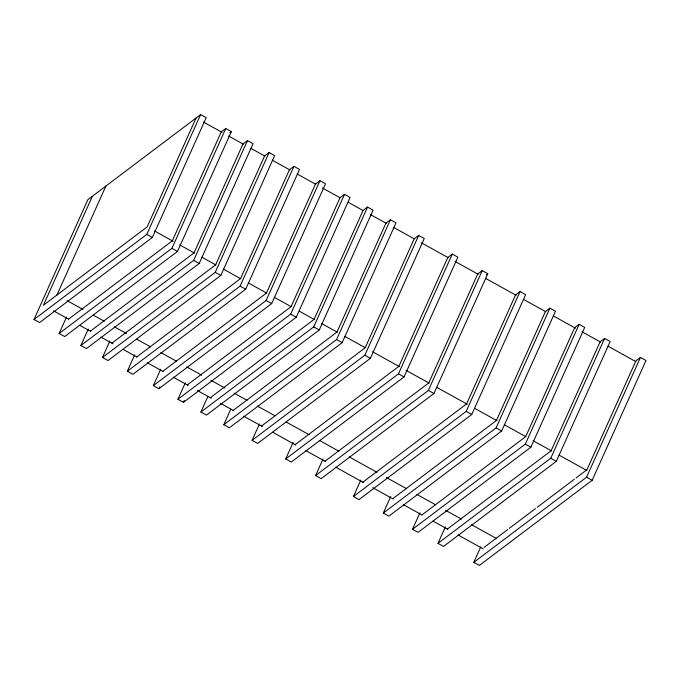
<?xml version="1.0" encoding="UTF-8"?>
<svg xmlns="http://www.w3.org/2000/svg" width="680" height="680" viewBox="0 0 680 680"><rect width="100%" height="100%" fill="white"/><g stroke="black" fill="none" stroke-linecap="round" stroke-linejoin="round"><path stroke-width="1.02" d="M34 319.506L87.839 199.716L200.617 114.58L206.184 117.666L152.345 237.456L39.567 322.592L34 319.506L146.778 234.379L200.617 114.58M92.344 196.316L43.41 305.218L147.16 226.891L196.103 117.989M56.941 295.001L105.884 186.099M68.553 319.175L172.312 240.848L221.255 131.945L225.769 128.545L231.336 131.631L177.497 251.422L64.719 336.558L59.151 333.472L66.529 317.05M90.278 331.211L194.038 252.883L242.981 143.981L247.495 140.581L253.062 143.667L199.223 263.457L86.436 348.594L80.877 345.508L88.255 329.086M111.877 343.179L215.636 264.851L264.579 155.95L269.093 152.549L274.661 155.626L220.822 275.425L108.035 360.553L102.476 357.476L109.854 341.054M59.151 333.472L171.929 248.336L225.769 128.545M136.739 356.949L240.499 278.63L289.442 169.728L293.955 166.319L299.514 169.405L245.684 289.195L132.897 374.332L127.33 371.246L134.716 354.824M80.877 345.508L193.656 260.372L247.495 140.581M162.732 371.348L266.492 293.029L315.435 184.127L319.94 180.719L325.507 183.804L271.677 303.594L158.891 388.73L153.323 385.645L160.709 369.223M158.891 388.73L159.757 386.801M102.476 357.476L215.254 272.34L269.093 152.549M187.315 384.974L291.074 306.646L340.017 197.744L344.53 194.344L350.098 197.421L296.259 317.22L183.472 402.356L177.913 399.271L185.292 382.849M183.472 402.356L184.348 400.418M127.33 371.246L240.117 286.11L293.955 166.319M210.324 397.724L314.083 319.396L363.026 210.494L367.531 207.085L373.099 210.171L319.269 329.962L206.482 415.098L200.915 412.012L207.868 396.559M153.323 385.645L266.109 300.509L319.94 180.719M233.214 410.405L336.974 332.078L385.917 223.176L390.43 219.776L395.998 222.853L342.159 342.652L229.381 427.779L223.814 424.702L230.758 409.241M177.913 399.271L290.692 314.135L344.53 194.344M261.477 426.062L365.228 347.735L414.171 238.833L418.684 235.425L424.252 238.51L370.413 358.3L257.635 443.437L252.067 440.351L259.445 423.929M200.915 412.012L313.701 326.885L367.531 207.085M223.814 424.702L336.591 339.567L390.43 219.776M295.094 444.686L398.854 366.367L447.797 257.465L452.31 254.056L457.878 257.142L404.039 376.933L291.261 462.068L285.694 458.983L293.072 442.561M252.067 440.351L364.846 355.224L418.684 235.425M324.998 461.252L428.757 382.933L477.7 274.031L482.213 270.623L487.781 273.708L433.942 393.499L321.155 478.635L315.596 475.55L322.975 459.127M285.694 458.983L398.471 373.847L452.31 254.056M362.831 482.213L466.59 403.894L515.534 294.993L520.047 291.584L525.615 294.67L471.775 414.46L358.998 499.596L353.43 496.51L360.808 480.088M315.596 475.55L428.375 390.413L482.213 270.623M392.7 498.763L496.46 420.444L545.402 311.542L549.916 308.133L555.483 311.219L501.644 431.01L388.866 516.145L383.299 513.06L390.677 496.638M421.94 514.964L525.7 436.637L574.642 327.734L579.148 324.334L584.715 327.411L530.876 447.21L418.098 532.346L412.53 529.261L419.917 512.839M353.43 496.51L466.208 411.375L520.047 291.584M447.381 529.057L551.14 450.738L600.083 341.836L604.596 338.427L610.164 341.513L556.325 461.304L443.538 546.439L437.979 543.354L445.358 526.932M383.299 513.06L496.077 427.924L549.916 308.133M412.53 529.261L525.317 444.125L579.148 324.334M576.011 477.989L586.976 469.71L635.919 360.808L640.433 357.408L646 360.493L592.161 480.284L479.383 565.42L473.815 562.335L480.76 546.873M437.979 543.354L550.758 458.218L604.596 338.427M473.815 562.335L586.593 477.198L640.433 357.408M229.831 132.761L231.336 131.631M486.276 274.839L487.781 273.708M484.067 547.4L507.688 529.567M509.371 528.3L535.525 508.555M537.208 507.28L574.328 479.264M203.532 122.103L222.079 132.379M228.574 135.975L243.423 144.203M250.844 148.316L264.758 156.026M272.178 160.131L289.808 169.898M297.228 174.012L315.784 184.288M322.277 187.893L339.898 197.659M348.253 202.283L363.094 210.502M370.515 214.617L386.282 223.354M393.703 227.469L414.12 238.774M421.541 242.887L448.443 257.788M454.937 261.392L478.125 274.236M485.546 278.35L516.163 295.315M523.583 299.421L545.853 311.763M553.274 315.868L575.535 328.21M582.029 331.806L600.585 342.082M608.005 346.197L635.834 361.615M154.589 231.004L173.136 241.281M179.631 244.876L194.48 253.104M201.9 257.219L215.815 264.928M223.236 269.034L240.864 278.8M248.285 282.914L266.841 293.19M274.261 297.304L290.955 306.561M299.31 311.185L314.151 319.404M321.572 323.519L337.339 332.256M344.769 336.37L365.177 347.675M372.598 351.789L399.5 366.69M405.994 370.294L429.182 383.137M436.602 387.251L467.219 404.217M474.64 408.323L496.91 420.665M504.331 424.771L525.665 436.594M533.086 440.708L551.641 450.985M559.062 455.098L586.891 470.517M586.593 477.198L592.161 480.284M146.778 234.379L152.345 237.456M171.929 248.336L177.497 251.422M193.656 260.372L199.223 263.457M215.254 272.34L220.822 275.425M240.117 286.11L245.684 289.195M266.109 300.509L271.677 303.594M290.692 314.135L296.259 317.22M313.701 326.885L319.269 329.962M336.591 339.567L342.159 342.652M364.846 355.224L370.413 358.3M398.471 373.847L404.039 376.933M428.375 390.413L433.942 393.499M466.208 411.375L471.775 414.46M496.077 427.924L501.644 431.01M525.317 444.125L530.876 447.21M550.758 458.218L556.325 461.304M67.141 300.653L82.917 309.392M93.117 315.044L104.252 321.215M114.453 326.868L126.514 333.548M136.722 339.201L150.637 346.911M160.845 352.563L176.613 361.301M186.813 366.953L201.662 375.181M210.936 380.315L224.85 388.025M234.132 393.168L247.121 400.367M257.32 406.019L274.95 415.786M286.084 421.949L309.273 434.8M319.481 440.453L338.963 451.248M349.163 456.9L376.992 472.319M386.274 477.462L406.683 488.767M416.882 494.419L435.438 504.704M445.646 510.357L461.414 519.095M471.623 524.748L496.672 538.628M53.609 310.87L68.451 319.09M79.585 325.261L90.721 331.423M100.921 337.084L112.982 343.765M123.191 349.418L137.105 357.127M147.305 362.78L163.081 371.518M173.281 377.171L188.131 385.399M197.404 390.532L211.319 398.242M220.592 403.385L233.58 410.584M243.788 416.236L262.344 426.513M272.544 432.166L295.74 445.017M305.94 450.67L325.423 461.465M335.631 467.117L363.46 482.537M372.742 487.679L393.15 498.984M403.35 504.637L421.906 514.921M433.041 521.084L447.882 529.312M458.09 534.965L483.131 548.845"/></g></svg>
